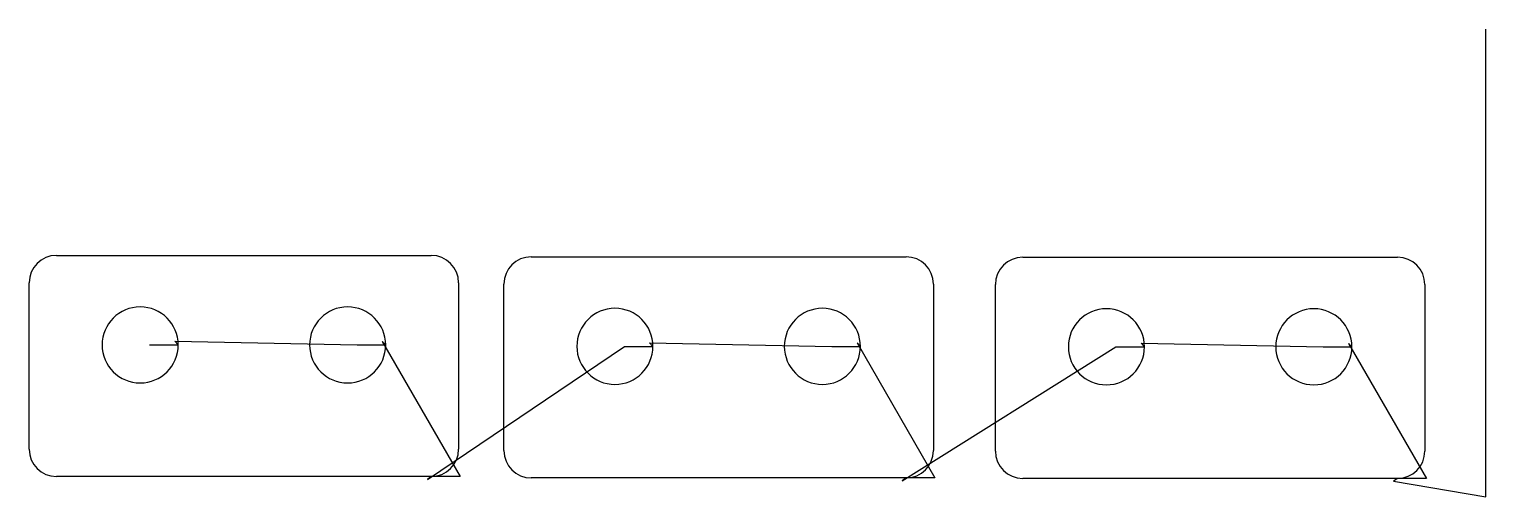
# Model space of a CAD drawing. Header units: metres. Extents: x 24 to 1555, y 1978 to 2470.
import ezdxf

# ---------------------------------------------------------------- set-up
doc = ezdxf.new("R2010")
doc.units = ezdxf.units.M

msp = doc.modelspace()

# ---------------------------------------------------------------- linework, layer by layer
at = {"layer": 'TOOL_0'}
for p, q in [((1554.948, 2468.999), (1554.948, 2469.999)), ((1554.948, 1978.233), (1554.948, 2468.999)), ((52.429, 2232.099), (446.429, 2232.099)), ((551.48, 2230.63), (945.48, 2230.63)), ((1068.093, 2230.142), (1462.093, 2230.142)), ((23.679, 2028.349), (23.679, 2203.349)), ((475.179, 2203.349), (475.179, 2028.349)), ((522.73, 2026.88), (522.73, 2201.88)), ((974.23, 2201.88), (974.23, 2026.88)), ((1039.343, 2026.392), (1039.343, 2201.392)), ((1490.843, 2201.392), (1490.843, 2026.392)), ((150.311, 2137.966), (180.397, 2137.966)), ((180.397, 2137.966), (176.873, 2141.773)), ((176.873, 2141.773), (368.363, 2137.966)), ((368.363, 2137.966), (398.46, 2137.966)), ((398.46, 2137.966), (394.889, 2141.614)), ((394.889, 2141.614), (476.746, 1999.638)), ((442.326, 1996.635), (649.362, 2136.496)), ((649.362, 2136.496), (679.448, 2136.496)), ((679.448, 2136.496), (675.924, 2140.303)), ((675.924, 2140.303), (867.415, 2136.496)), ((867.415, 2136.496), (897.512, 2136.496)), ((897.512, 2136.496), (893.941, 2140.144)), ((893.941, 2140.144), (975.797, 1998.169)), ((941.377, 1995.166), (1165.975, 2136.007)), ((1165.975, 2136.007), (1196.061, 2136.007)), ((1196.061, 2136.007), (1192.537, 2139.814)), ((1192.537, 2139.814), (1384.027, 2136.008)), ((1384.027, 2136.008), (1414.124, 2136.008)), ((1414.124, 2136.008), (1410.553, 2139.656)), ((1410.553, 2139.656), (1492.41, 1997.68)), ((446.429, 1999.599), (52.429, 1999.599)), ((446.429, 1999.599), (442.326, 1996.635)), ((476.746, 1999.638), (446.429, 1999.599)), ((945.48, 1998.13), (551.48, 1998.13)), ((945.48, 1998.13), (941.377, 1995.166)), ((975.797, 1998.169), (945.48, 1998.13)), ((1462.093, 1997.642), (1068.093, 1997.642)), ((1462.093, 1997.642), (1457.99, 1994.678)), ((1457.99, 1994.678), (1554.948, 1978.233)), ((1492.41, 1997.68), (1462.093, 1997.642))]:
    msp.add_line(p, q, dxfattribs=at)
for centre, radius, start, end in [((52.429, 2203.349), 28.75, 90, 180), ((446.429, 2203.349), 28.75, 0, 90), ((551.48, 2201.88), 28.75, 90, 180), ((945.48, 2201.88), 28.75, 0, 90), ((1068.093, 2201.392), 28.75, 90, 180), ((1462.093, 2201.392), 28.75, 0, 90), ((140.397, 2137.966), 40, 0, 180), ((358.46, 2137.966), 40, 0, 180), ((639.448, 2136.496), 40, 0, 180), ((857.512, 2136.496), 40, 0, 180), ((1156.061, 2136.007), 40, 0, 180), ((1374.124, 2136.008), 40, 0, 180), ((140.397, 2137.966), 40, 180, 0), ((358.46, 2137.966), 40, 180, 0), ((639.448, 2136.496), 40, 180, 0), ((857.512, 2136.496), 40, 180, 0), ((1156.061, 2136.007), 40, 180, 0), ((1374.124, 2136.008), 40, 180, 0), ((52.429, 2028.349), 28.75, 180, 270), ((446.429, 2028.349), 28.75, 270, 0), ((551.48, 2026.88), 28.75, 180, 270), ((945.48, 2026.88), 28.75, 270, 0), ((1068.093, 2026.392), 28.75, 180, 270), ((1462.093, 2026.392), 28.75, 270, 0)]:
    msp.add_arc(centre, radius, start, end, dxfattribs=at)

doc.saveas('drawing.dxf')
